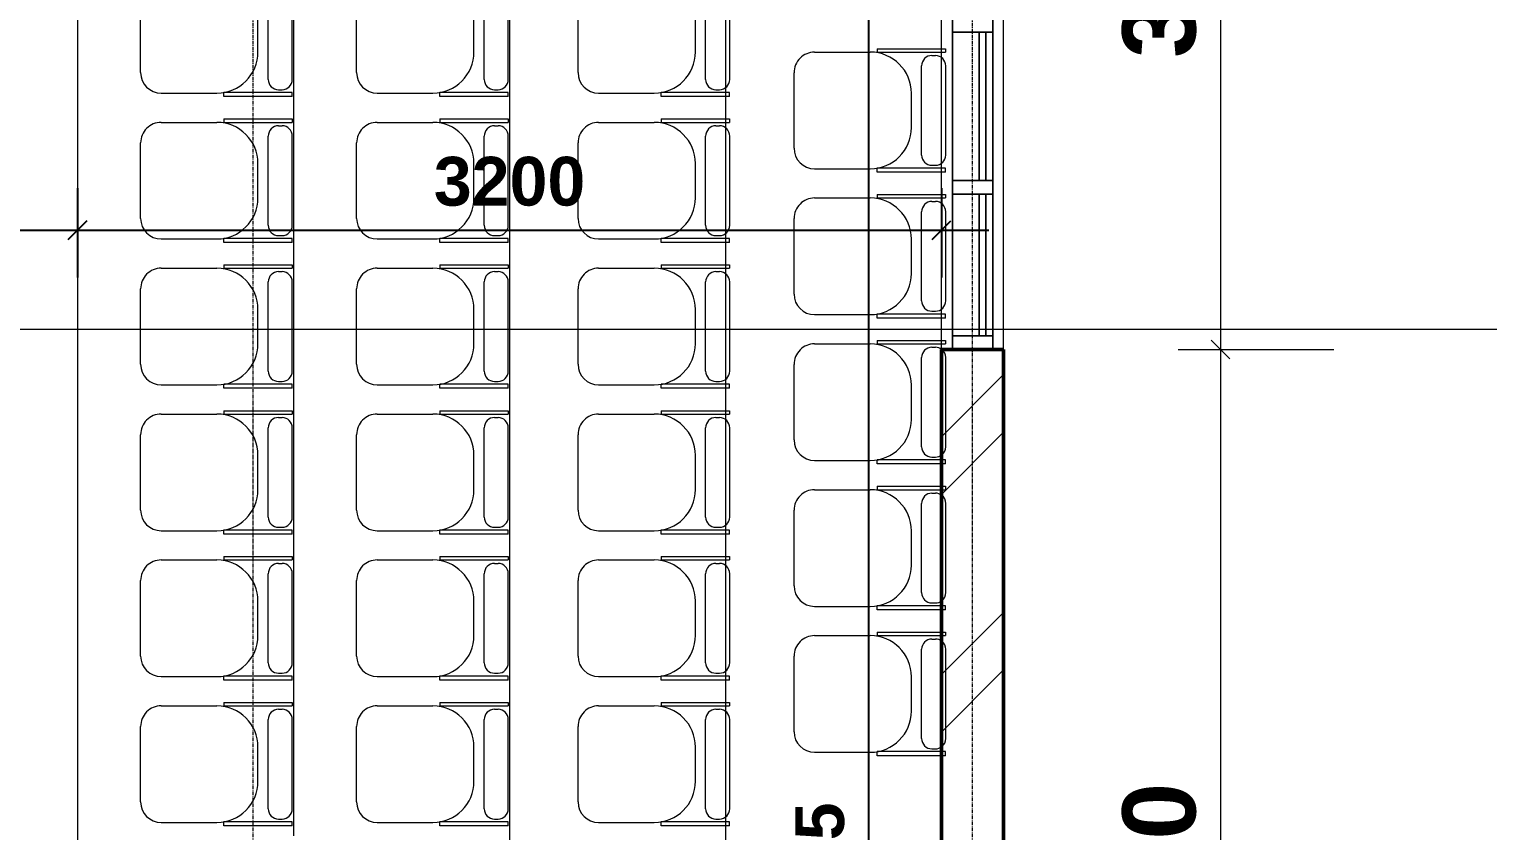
# Model space of a CAD drawing. Header units: inches. Extents: x 22 to 382261, y 22 to 371281.
# Drawn here: x 149155 to 154557, y 250074 to 253041 of the extents above; entities that cross this region are included whole.
import ezdxf

# ---------------------------------------------------------------- set-up
doc = ezdxf.new("R2010")
doc.units = ezdxf.units.IN
doc.header["$MEASUREMENT"] = 0
doc.linetypes.add('Grid Line 1_2_', pattern=[22.225, 12.7, -3.175, 3.175, -3.175])
for name, color, linetype, lineweight in [('A-ANNO-DIMS', 211, 'Continuous', 9), ('A-FLOR', 192, 'Continuous', 9), ('A-GLAZ-CURT', 52, 'Continuous', 9), ('A-GLAZ-CWMG', 51, 'Continuous', 9), ('A-WALL-PATT', 111, 'Continuous', 9), ('G-ANNO-SYMB', 111, 'Continuous', 9), ('I-FURN', 30, 'Continuous', 9), ('I-WALL', 2, 'Continuous', 9), ('S-GRID', 1, 'Continuous', 9)]:
    doc.layers.add(name, color=color, linetype=linetype, lineweight=lineweight)
doc.styles.add('Arial_B_1', font='arialbd.ttf', dxfattribs={"height": 180.555556})
doc.styles.add('Arial_B_2', font='arialbd.ttf', dxfattribs={"height": 270.833333})
doc.dimstyles.new('1', dxfattribs={"dimscale": 304.8, "dimtxt": 178.545395, "dimasz": 0.227865, "dimexe": 0.574147, "dimexo": 0.0625, "dimgap": 0.287073, "dimtad": 1, "dimdec": 0, "dimzin": 0, "dimdsep": 46, "dimtxsty": 'Arial_B_1', "dimblk1": 'OBLIQUE', "dimblk2": 'OBLIQUE', "dimsah": 1, "dimcen": 0.09, "dimdle": 0.574147, "dimazin": 0, "dimtfac": 1, "dimtdec": 4, "dimtix": 1, "dimtmove": 0, "dimatfit": 3, "dimfxl": 0.574147, "dimfxlon": 1, "dimtvp": 1, "dimtolj": 1, "dimtzin": 0, "dimarcsym": 2})
doc.dimstyles.new('2_2', dxfattribs={"dimscale": 304.8, "dimtxt": 267.818092, "dimasz": 0.227865, "dimexe": 1.377953, "dimexo": 0.0625, "dimgap": 0.287073, "dimtad": 1, "dimdec": 0, "dimzin": 0, "dimdsep": 46, "dimtxsty": 'Arial_B_2', "dimblk1": 'OBLIQUE', "dimblk2": 'OBLIQUE', "dimsah": 1, "dimcen": 0.09, "dimdle": 0.574147, "dimazin": 0, "dimtfac": 1, "dimtdec": 4, "dimtix": 1, "dimtmove": 0, "dimatfit": 3, "dimfxl": 0.574147, "dimfxlon": 1, "dimtvp": 1, "dimtolj": 1, "dimtzin": 0, "dimlwd": 18, "dimlwe": 18, "dimarcsym": 2})

# ---------------------------------------------------------------- blocks, each defined once
blk = doc.blocks.new('System Panel - Glazed-442046-01-Ground floor DIMENSION PLAN')
at = {"layer": 'A-GLAZ-CURT'}
for p, q in [((-275, 49.5), (275, 49.5)), ((275, 49.5), (-275, 49.5)), ((-275, 24.5), (-275, 49.5)), ((-275, 49.5), (-275, 24.5)), ((-275, 24.5), (275, 24.5)), ((275, 24.5), (-275, 24.5)), ((275, 49.5), (275, 24.5)), ((275, 49.5), (275, 24.5))]:
    blk.add_line(p, q, dxfattribs=at)
blk = doc.blocks.new('System Panel - Glazed-V13-01-Ground floor DIMENSION PLAN')
at = {"layer": 'A-GLAZ-CURT'}
for p, q in [((-262.5, 49.5), (262.5, 49.5)), ((262.5, 49.5), (-262.5, 49.5)), ((-262.5, 24.5), (-262.5, 49.5)), ((-262.5, 49.5), (-262.5, 24.5)), ((-262.5, 24.5), (262.5, 24.5)), ((262.5, 24.5), (-262.5, 24.5)), ((262.5, 49.5), (262.5, 24.5)), ((262.5, 49.5), (262.5, 24.5))]:
    blk.add_line(p, q, dxfattribs=at)
blk = doc.blocks.new('System Panel - Glazed-V7-01-Ground floor DIMENSION PLAN')
at = {"layer": 'A-GLAZ-CURT'}
for p, q in [((-275, 49.5), (275, 49.5)), ((275, 49.5), (-275, 49.5)), ((-275, 24.5), (-275, 49.5)), ((-275, 49.5), (-275, 24.5)), ((-275, 24.5), (275, 24.5)), ((275, 24.5), (-275, 24.5)), ((275, 49.5), (275, 24.5)), ((275, 49.5), (275, 24.5))]:
    blk.add_line(p, q, dxfattribs=at)
blk = doc.blocks.new('System Panel - Glazed-V14-01-Ground floor DIMENSION PLAN')
at = {"layer": 'A-GLAZ-CURT'}
for p, q in [((-262.5, 49.5), (262.5, 49.5)), ((262.5, 49.5), (-262.5, 49.5)), ((-262.5, 24.5), (-262.5, 49.5)), ((-262.5, 49.5), (-262.5, 24.5)), ((-262.5, 24.5), (262.5, 24.5)), ((262.5, 24.5), (-262.5, 24.5)), ((262.5, 49.5), (262.5, 24.5)), ((262.5, 49.5), (262.5, 24.5))]:
    blk.add_line(p, q, dxfattribs=at)
blk = doc.blocks.new('Rectangular Mullion - 50 x 150mm-440584-01-Ground floor DIMENSION PLAN')
at = {"layer": 'A-GLAZ-CWMG'}
for p, q in [((18636.2, -2516.8), (18786.2, -2516.8)), ((18786.2, -2516.8), (18636.2, -2516.8)), ((18636.2, -3041.8), (18636.2, -2516.8)), ((18636.2, -2516.8), (18636.2, -3041.8)), ((18786.2, -2516.8), (18786.2, -3041.8)), ((18786.2, -2516.8), (18786.2, -3041.8)), ((18636.2, -3041.8), (18786.2, -3041.8)), ((18786.2, -3041.8), (18636.2, -3041.8))]:
    blk.add_line(p, q, dxfattribs=at)
blk = doc.blocks.new('Rectangular Mullion - 50 x 150mm-V15-01-Ground floor DIMENSION PLAN')
at = {"layer": 'A-GLAZ-CWMG'}
for p, q in [((0, 75), (-50, 75)), ((-50, 75), (-50, -24.5)), ((0, -75), (0, 75)), ((-50, -24.5), (-50, -49.5)), ((-50, -49.5), (-50, -75)), ((-50, -75), (0, -75))]:
    blk.add_line(p, q, dxfattribs=at)
blk = doc.blocks.new('Rectangular Mullion - 50 x 150mm-V9-01-Ground floor DIMENSION PLAN')
at = {"layer": 'A-GLAZ-CWMG'}
for p, q in [((25, 75), (-25, 75)), ((-25, 75), (-25, -24.5)), ((25, -24.5), (25, 75)), ((-25, -24.5), (-25, -49.5)), ((-25, -49.5), (-25, -75)), ((25, -49.5), (25, -24.5)), ((25, -75), (25, -49.5)), ((-25, -75), (25, -75))]:
    blk.add_line(p, q, dxfattribs=at)
blk = doc.blocks.new('Rectangular Mullion - 50 x 150mm-V10-01-Ground floor DIMENSION PLAN')
at = {"layer": 'A-GLAZ-CWMG'}
for p, q in [((25, 75), (-25, 75)), ((-25, 75), (-25, -24.5)), ((25, -24.5), (25, 75)), ((-25, -24.5), (-25, -49.5)), ((-25, -49.5), (-25, -75)), ((25, -49.5), (25, -24.5)), ((25, -75), (25, -49.5)), ((-25, -75), (25, -75))]:
    blk.add_line(p, q, dxfattribs=at)
blk = doc.blocks.new('Rectangular Mullion - 50 x 150mm-441106-01-Ground floor DIMENSION PLAN')
at = {"layer": 'A-GLAZ-CWMG'}
for p, q in [((18636.2, -716.8), (18735.7, -716.8)), ((18735.7, -716.8), (18636.2, -716.8)), ((18636.2, -1266.8), (18636.2, -716.8)), ((18636.2, -716.8), (18636.2, -1266.8)), ((18735.7, -716.8), (18760.7, -716.8)), ((18760.7, -716.8), (18735.7, -716.8)), ((18760.7, -716.8), (18786.2, -716.8)), ((18786.2, -716.8), (18760.7, -716.8)), ((18786.2, -716.8), (18786.2, -1266.8)), ((18786.2, -716.8), (18786.2, -1266.8)), ((18636.2, -1266.8), (18735.7, -1266.8)), ((18735.7, -1266.8), (18636.2, -1266.8)), ((18735.7, -1266.8), (18760.7, -1266.8)), ((18760.7, -1266.8), (18735.7, -1266.8)), ((18760.7, -1266.8), (18786.2, -1266.8)), ((18786.2, -1266.8), (18760.7, -1266.8))]:
    blk.add_line(p, q, dxfattribs=at)
blk = doc.blocks.new('Rectangular Mullion - 50 x 150mm-V17-01-Ground floor DIMENSION PLAN')
at = {"layer": 'A-GLAZ-CWMG'}
for p, q in [((18636.2, 4533.2), (18735.7, 4533.2)), ((18735.7, 4533.2), (18636.2, 4533.2)), ((18636.2, 4008.2), (18636.2, 4533.2)), ((18636.2, 4533.2), (18636.2, 4008.2)), ((18735.7, 4533.2), (18760.7, 4533.2)), ((18760.7, 4533.2), (18735.7, 4533.2)), ((18760.7, 4533.2), (18786.2, 4533.2)), ((18786.2, 4533.2), (18760.7, 4533.2)), ((18786.2, 4533.2), (18786.2, 4008.2)), ((18786.2, 4533.2), (18786.2, 4008.2)), ((18636.2, 4008.2), (18735.7, 4008.2)), ((18735.7, 4008.2), (18636.2, 4008.2)), ((18735.7, 4008.2), (18760.7, 4008.2)), ((18760.7, 4008.2), (18735.7, 4008.2)), ((18760.7, 4008.2), (18786.2, 4008.2)), ((18786.2, 4008.2), (18760.7, 4008.2))]:
    blk.add_line(p, q, dxfattribs=at)
blk = doc.blocks.new('Rectangular Mullion - 50 x 150mm-441107-01-Ground floor DIMENSION PLAN')
at = {"layer": 'A-GLAZ-CWMG'}
for p, q in [((18636.2, -716.8), (18735.7, -716.8)), ((18735.7, -716.8), (18636.2, -716.8)), ((18636.2, -716.8), (18636.2, -1266.8)), ((18636.2, -1266.8), (18636.2, -716.8)), ((18735.7, -716.8), (18760.7, -716.8)), ((18760.7, -716.8), (18735.7, -716.8)), ((18760.7, -716.8), (18786.2, -716.8)), ((18786.2, -716.8), (18760.7, -716.8)), ((18786.2, -1266.8), (18786.2, -716.8)), ((18786.2, -1266.8), (18786.2, -716.8)), ((18636.2, -1266.8), (18735.7, -1266.8)), ((18735.7, -1266.8), (18636.2, -1266.8)), ((18735.7, -1266.8), (18760.7, -1266.8)), ((18760.7, -1266.8), (18735.7, -1266.8)), ((18760.7, -1266.8), (18786.2, -1266.8)), ((18786.2, -1266.8), (18760.7, -1266.8))]:
    blk.add_line(p, q, dxfattribs=at)
blk = doc.blocks.new('Rectangular Mullion - 50 x 150mm-V12-01-Ground floor DIMENSION PLAN')
at = {"layer": 'A-GLAZ-CWMG'}
for p, q in [((18636.2, -2516.8), (18735.7, -2516.8)), ((18735.7, -2516.8), (18636.2, -2516.8)), ((18636.2, -2516.8), (18636.2, -3041.8)), ((18636.2, -3041.8), (18636.2, -2516.8)), ((18735.7, -2516.8), (18760.7, -2516.8)), ((18760.7, -2516.8), (18735.7, -2516.8)), ((18760.7, -2516.8), (18786.2, -2516.8)), ((18786.2, -2516.8), (18760.7, -2516.8)), ((18786.2, -3041.8), (18786.2, -2516.8)), ((18786.2, -3041.8), (18786.2, -2516.8)), ((18636.2, -3041.8), (18735.7, -3041.8)), ((18735.7, -3041.8), (18636.2, -3041.8)), ((18735.7, -3041.8), (18760.7, -3041.8)), ((18760.7, -3041.8), (18735.7, -3041.8)), ((18760.7, -3041.8), (18786.2, -3041.8)), ((18786.2, -3041.8), (18760.7, -3041.8))]:
    blk.add_line(p, q, dxfattribs=at)
blk = doc.blocks.new('Rectangular Mullion - 50 x 150mm-442058-01-Ground floor DIMENSION PLAN')
at = {"layer": 'A-GLAZ-CWMG'}
for p, q in [((-50, -75), (-50, 75)), ((-50, 75), (0, 75)), ((0, 75), (0, -75)), ((0, -75), (-50, -75))]:
    blk.add_line(p, q, dxfattribs=at)
blk = doc.blocks.new('Rectangular Mullion - 50 x 150mm-441108-01-Ground floor DIMENSION PLAN')
at = {"layer": 'A-GLAZ-CWMG'}
for p, q in [((18636.2, -716.8), (18786.2, -716.8)), ((18786.2, -716.8), (18636.2, -716.8)), ((18636.2, -1266.8), (18636.2, -716.8)), ((18636.2, -716.8), (18636.2, -1266.8)), ((18786.2, -716.8), (18786.2, -1266.8)), ((18786.2, -716.8), (18786.2, -1266.8)), ((18636.2, -1266.8), (18786.2, -1266.8)), ((18786.2, -1266.8), (18636.2, -1266.8))]:
    blk.add_line(p, q, dxfattribs=at)
blk = doc.blocks.new('Rectangular Mullion - 50 x 150mm-442052-01-Ground floor DIMENSION PLAN')
at = {"layer": 'A-GLAZ-CWMG'}
for p, q in [((-25, -75), (-25, 75)), ((-25, 75), (25, 75)), ((25, 75), (25, -75)), ((25, -75), (-25, -75))]:
    blk.add_line(p, q, dxfattribs=at)
blk = doc.blocks.new('Chair - Auditorium_0001 - Copy - Chair - Auditorium_0001 - Copy-940343-01-Ground floor DIMENSION PLAN')
at = {"layer": 'I-FURN'}
for p, q in [((21, 497.5), (300.4, 497.5)), ((-55.2, 421.3), (-55.2, 215.3)), ((376.6, 421.3), (376.6, 215.3)), ((-67.9, -64.1), (-67.9, 189.9)), ((-67.9, 189.9), (-53, 189.9)), ((-53, -64.1), (-53, 189.9)), ((389.3, 189.9), (376.6, 189.9)), ((376.6, 189.9), (376.6, -64.1)), ((389.3, 189.9), (389.3, -64.1)), ((97.2, 62.9), (224.2, 62.9)), ((-4.4, 24.9), (325.8, 24.9)), ((-42.5, -13.2), (-42.5, -26.2)), ((363.9, -13.2), (363.9, -26.2)), ((-67.9, -64.1), (-53, -64.1)), ((-4.4, -64.3), (325.8, -64.3)), ((389.3, -64.1), (376.6, -64.1))]:
    blk.add_line(p, q, dxfattribs=at)
for centre, radius, start, end in [((21, 421.3), 76.2, 90, 180), ((300.4, 421.3), 76.2, 360, 90), ((97.2, 215.3), 152.4, 180, 270), ((224.2, 215.3), 152.4, 270, 0), ((-4.4, -13.2), 38.1, 90, 180), ((325.8, -13.2), 38.1, 360, 90), ((-4.4, -26.2), 38.1, 180, 270), ((325.8, -26.2), 38.1, 270, 0)]:
    blk.add_arc(centre, radius, start, end, dxfattribs=at)
blk = doc.blocks.new('Chair - Auditorium_0001 - Copy - Chair - Auditorium_0001 - Copy-V20-01-Ground floor DIMENSION PLAN')
at = {"layer": 'I-FURN'}
for p, q in [((21, 497.5), (300.4, 497.5)), ((-55.2, 421.3), (-55.2, 215.3)), ((376.6, 421.3), (376.6, 215.3)), ((-67.9, -49), (-67.9, 189.9)), ((-67.9, 189.9), (-53, 189.9)), ((-53, -49), (-53, 189.9)), ((389.3, 189.9), (376.6, 189.9)), ((376.6, 189.9), (376.6, -64.1)), ((389.3, 189.9), (389.3, -64.1)), ((97.2, 62.9), (224.2, 62.9)), ((-4.4, 24.9), (325.8, 24.9)), ((-67.9, -64.1), (-67.9, -49)), ((-53, -64.1), (-53, -49)), ((-42.5, -13.2), (-42.5, -26.2)), ((363.9, -13.2), (363.9, -26.2)), ((-67.9, -64.1), (-53, -64.1)), ((-4.4, -64.3), (325.8, -64.3)), ((389.3, -64.1), (376.6, -64.1))]:
    blk.add_line(p, q, dxfattribs=at)
for centre, radius, start, end in [((21, 421.3), 76.2, 90, 180), ((300.4, 421.3), 76.2, 360, 90), ((97.2, 215.3), 152.4, 180, 270), ((224.2, 215.3), 152.4, 270, 0), ((-4.4, -13.2), 38.1, 90, 180), ((325.8, -13.2), 38.1, 360, 90), ((-4.4, -26.2), 38.1, 180, 217.9625), ((-4.4, -26.2), 38.1, 217.9625, 270), ((325.8, -26.2), 38.1, 270, 322.0375), ((325.8, -26.2), 38.1, 322.0375, 0)]:
    blk.add_arc(centre, radius, start, end, dxfattribs=at)
blk = doc.blocks.new('Chair - Auditorium_0001 - Copy - Chair - Auditorium_0001 - Copy-V21-01-Ground floor DIMENSION PLAN')
at = {"layer": 'I-FURN'}
for p, q in [((21, 497.5), (300.4, 497.5)), ((-55.2, 421.3), (-55.2, 215.3)), ((376.6, 421.3), (376.6, 215.3)), ((-67.9, -49), (-67.9, 189.9)), ((-67.9, 189.9), (-53, 189.9)), ((-53, -49), (-53, 189.9)), ((389.3, 189.9), (376.6, 189.9)), ((376.6, 189.9), (376.6, -49)), ((389.3, 189.9), (389.3, -49)), ((97.2, 62.9), (224.2, 62.9)), ((-4.4, 24.9), (325.8, 24.9)), ((-67.9, -64.1), (-67.9, -49)), ((-53, -64.1), (-53, -49)), ((-42.5, -13.2), (-42.5, -26.2)), ((363.9, -13.2), (363.9, -26.2)), ((376.6, -49), (376.6, -64.1)), ((389.3, -49), (389.3, -64.1)), ((-67.9, -64.1), (-53, -64.1)), ((-4.4, -64.3), (325.8, -64.3)), ((389.3, -64.1), (376.6, -64.1))]:
    blk.add_line(p, q, dxfattribs=at)
for centre, radius, start, end in [((21, 421.3), 76.2, 90, 180), ((300.4, 421.3), 76.2, 360, 90), ((97.2, 215.3), 152.4, 180, 270), ((224.2, 215.3), 152.4, 270, 0), ((-4.4, -13.2), 38.1, 90, 180), ((325.8, -13.2), 38.1, 360, 90), ((-4.4, -26.2), 38.1, 180, 217.9625), ((-4.4, -26.2), 38.1, 217.9625, 270), ((325.8, -26.2), 38.1, 270, 322.0375), ((325.8, -26.2), 38.1, 322.0375, 0)]:
    blk.add_arc(centre, radius, start, end, dxfattribs=at)
blk = doc.blocks.new('_Oblique')
at = {"color": 0, "linetype": 'ByBlock', "lineweight": -2}
blk.add_line((-0.5, -0.5), (0.5, 0.5), dxfattribs=at)
blk = doc.blocks.new('*D4528')
at = {"layer": 'A-ANNO-DIMS', "color": 0, "lineweight": 18, "transparency": 16777216}
for p, q in [((153566.6, 255030.5), (153566.6, 251680.5)), ((153410.7, 254855.5), (153986.6, 254855.5)), ((153410.7, 251855.5), (153986.6, 251855.5))]:
    blk.add_line(p, q, dxfattribs=at)
at = {"layer": 'Defpoints', "color": 0, "transparency": 16777216}
for p in [(153391.6, 254855.5), (153391.6, 251855.5), (153566.6, 251855.5)]:
    blk.add_point(p, dxfattribs=at)
at = {"layer": 'A-ANNO-DIMS', "color": 0, "lineweight": 18, "transparency": 16777216, "xscale": 69.45312499999999, "yscale": 69.45312499999999, "zscale": 69.45312499999999}
for p, rotation in [((153566.6, 254855.5), 90), ((153566.6, 251855.5), 270)]:
    blk.add_blockref('_Oblique', p, dxfattribs=dict(at, rotation=rotation))
at = {"layer": 'A-ANNO-DIMS', "color": 0, "lineweight": 18, "transparency": 16777216, "insert": (153340.9, 253355.5), "char_height": 270.83, "width": 979.449, "attachment_point": 5, "rotation": 90, "style": 'Arial_B_2'}
blk.add_mtext('\\A1;3000', dxfattribs=at)
blk = doc.blocks.new('*D4529')
at = {"layer": 'A-ANNO-DIMS', "color": 0, "lineweight": 18, "transparency": 16777216}
for p, q in [((153566.6, 252030.5), (153566.6, 247630.5)), ((153410.7, 251855.5), (153986.6, 251855.5)), ((153410.7, 247805.5), (153986.6, 247805.5))]:
    blk.add_line(p, q, dxfattribs=at)
at = {"layer": 'Defpoints', "color": 0, "transparency": 16777216}
for p in [(153391.6, 251855.5), (153391.6, 247805.5), (153566.6, 247805.5)]:
    blk.add_point(p, dxfattribs=at)
at = {"layer": 'A-ANNO-DIMS', "color": 0, "lineweight": 18, "transparency": 16777216, "xscale": 69.45312499999999, "yscale": 69.45312499999999, "zscale": 69.45312499999999}
for p, rotation in [((153566.6, 251855.5), 90), ((153566.6, 247805.5), 270)]:
    blk.add_blockref('_Oblique', p, dxfattribs=dict(at, rotation=rotation))
at = {"layer": 'A-ANNO-DIMS', "color": 0, "lineweight": 18, "transparency": 16777216, "insert": (153340.9, 249830.5), "char_height": 270.83, "width": 979.449, "attachment_point": 5, "rotation": 90, "style": 'Arial_B_2'}
blk.add_mtext('\\A1;4050', dxfattribs=at)
blk = doc.blocks.new('*D4545')
at = {"layer": 'A-ANNO-DIMS', "color": 0, "lineweight": -2, "transparency": 16777216}
for p, q in [((146743.8, 252453.1), (146743.8, 252122.2)), ((149333.8, 252453.1), (149333.8, 252122.2)), ((146568.8, 252297.2), (149508.8, 252297.2))]:
    blk.add_line(p, q, dxfattribs=at)
at = {"layer": 'Defpoints', "color": 0, "transparency": 16777216}
for p in [(146743.8, 252472.2), (149333.8, 252472.2), (149333.8, 252297.2)]:
    blk.add_point(p, dxfattribs=at)
at = {"layer": 'A-ANNO-DIMS', "color": 0, "lineweight": -2, "transparency": 16777216, "xscale": 69.45312499999999, "yscale": 69.45312499999999, "zscale": 69.45312499999999, "rotation": 180}
blk.add_blockref('_Oblique', (146743.8, 252297.2), dxfattribs=at)
at = {"layer": 'A-ANNO-DIMS', "color": 0, "lineweight": -2, "transparency": 16777216, "xscale": 69.45312499999999, "yscale": 69.45312499999999, "zscale": 69.45312499999999}
blk.add_blockref('_Oblique', (149333.8, 252297.2), dxfattribs=at)
at = {"layer": 'A-ANNO-DIMS', "color": 0, "transparency": 16777216, "insert": (148038.8, 252476.9), "char_height": 180.56, "width": 652.966, "attachment_point": 5, "style": 'Arial_B_1'}
blk.add_mtext('\\A1;2590', dxfattribs=at)
blk = doc.blocks.new('*D4546')
at = {"layer": 'A-ANNO-DIMS', "color": 0, "lineweight": -2, "transparency": 16777216}
for p, q in [((149333.8, 252453.1), (149333.8, 252122.2)), ((152533.8, 252453.1), (152533.8, 252122.2)), ((149158.8, 252297.2), (152708.8, 252297.2))]:
    blk.add_line(p, q, dxfattribs=at)
at = {"layer": 'Defpoints', "color": 0, "transparency": 16777216}
for p in [(149333.8, 252472.2), (152533.8, 252472.2), (152533.8, 252297.2)]:
    blk.add_point(p, dxfattribs=at)
at = {"layer": 'A-ANNO-DIMS', "color": 0, "lineweight": -2, "transparency": 16777216, "xscale": 69.45312499999999, "yscale": 69.45312499999999, "zscale": 69.45312499999999, "rotation": 180}
blk.add_blockref('_Oblique', (149333.8, 252297.2), dxfattribs=at)
at = {"layer": 'A-ANNO-DIMS', "color": 0, "lineweight": -2, "transparency": 16777216, "xscale": 69.45312499999999, "yscale": 69.45312499999999, "zscale": 69.45312499999999}
blk.add_blockref('_Oblique', (152533.8, 252297.2), dxfattribs=at)
at = {"layer": 'A-ANNO-DIMS', "color": 0, "transparency": 16777216, "insert": (150933.8, 252476.9), "char_height": 180.56, "width": 652.966, "attachment_point": 5, "style": 'Arial_B_1'}
blk.add_mtext('\\A1;3200', dxfattribs=at)
blk = doc.blocks.new('*D4649')
at = {"layer": 'A-ANNO-DIMS', "color": 0, "lineweight": -2, "transparency": 16777216}
for p, q in [((152263.5, 256525.5), (152263.5, 243130.5)), ((152419.5, 256350.5), (152088.5, 256350.5)), ((152419.5, 243305.5), (152088.5, 243305.5))]:
    blk.add_line(p, q, dxfattribs=at)
at = {"layer": 'Defpoints', "color": 0, "transparency": 16777216}
for p in [(152438.5, 256350.5), (152263.5, 243305.5), (152438.5, 243305.5)]:
    blk.add_point(p, dxfattribs=at)
at = {"layer": 'A-ANNO-DIMS', "color": 0, "lineweight": -2, "transparency": 16777216, "xscale": 69.45312499999999, "yscale": 69.45312499999999, "zscale": 69.45312499999999}
for p, rotation in [((152263.5, 256350.5), 90), ((152263.5, 243305.5), 270)]:
    blk.add_blockref('_Oblique', p, dxfattribs=dict(at, rotation=rotation))
at = {"layer": 'A-ANNO-DIMS', "color": 0, "transparency": 16777216, "insert": (152083.8, 249828), "char_height": 180.56, "width": 816.208, "attachment_point": 5, "rotation": 90, "style": 'Arial_B_1'}
blk.add_mtext('\\A1;13045', dxfattribs=at)

msp = doc.modelspace()

# ---------------------------------------------------------------- hatches: boundary and pattern name
at = {"layer": 'A-WALL-PATT'}
h = msp.add_hatch(dxfattribs=at)
h.set_pattern_fill('FP_1', color=256, style=0, pattern_type=2)
h.set_pattern_definition([(45, (133937.6, 247897.3), (-440.033, 440.033), []), (45, (133937.6, 248564), (-440.033, 440.033), [])])
h.paths.add_polyline_path([(152533.8, 243305.5), (152763.8, 243305.5), (152763.8, 244805.5), (152533.8, 244805.5)])
h.paths.add_polyline_path([(152533.8, 247805.5), (152763.8, 247805.5), (152763.8, 251855.5), (152533.8, 251855.5), (152533.8, 248416.8)])
h.paths.add_polyline_path([(152763.8, 254855.5), (152763.8, 256350.5), (152533.8, 256350.5), (152533.8, 254855.5)])

# ---------------------------------------------------------------- linework, layer by layer
at = {"layer": 'A-FLOR'}
for p, q in [((152533.8, 243305.5), (152533.8, 256580.5)), ((149333.8, 256350.5), (149333.8, 243305.5)), ((150933.8, 256350.5), (150933.8, 243305.5)), ((151733.8, 256350.5), (151733.8, 243305.5)), ((150133.8, 254945.5), (150133.8, 250055.5))]:
    msp.add_line(p, q, dxfattribs=at)
at = {"layer": 'G-ANNO-SYMB'}
msp.add_line((120804.5, 251930.5), (159084.7, 251930.5), dxfattribs=at)
at = {"layer": 'I-WALL'}
msp.add_line((152763.8, 251855.5), (152763.8, 254855.5), dxfattribs=at)
at = {"layer": 'I-WALL', "lineweight": 50}
for p, q in [((152533.8, 247805.5), (152533.8, 251855.5)), ((152763.8, 251855.5), (152533.8, 251855.5)), ((152763.8, 247805.5), (152763.8, 251855.5))]:
    msp.add_line(p, q, dxfattribs=at)
at = {"layer": 'S-GRID', "linetype": 'Grid Line 1_2_'}
for p, q in [((149983.8, 238493.9), (149983.8, 262908)), ((152648.8, 238493.9), (152648.8, 262908))]:
    msp.add_line(p, q, dxfattribs=at)

# ---------------------------------------------------------------- block references
at = {"layer": 'A-GLAZ-CURT', "rotation": 269.9999999999999}
for name, p in [('System Panel - Glazed-442046-01-Ground floor DIMENSION PLAN', (152648.8, 252755.5)), ('System Panel - Glazed-V7-01-Ground floor DIMENSION PLAN', (152648.8, 252755.5)), ('System Panel - Glazed-V13-01-Ground floor DIMENSION PLAN', (152648.8, 252168)), ('System Panel - Glazed-V14-01-Ground floor DIMENSION PLAN', (152648.8, 252168))]:
    msp.add_blockref(name, p, dxfattribs=at)
at = {"layer": 'A-GLAZ-CWMG', "extrusion": (0, 0, -1), "rotation": 270.0000000000001}
for name, p in [('Rectangular Mullion - 50 x 150mm-V9-01-Ground floor DIMENSION PLAN', (-152648.8, 253055.5)), ('Rectangular Mullion - 50 x 150mm-442052-01-Ground floor DIMENSION PLAN', (-152648.8, 253055.5)), ('Rectangular Mullion - 50 x 150mm-V10-01-Ground floor DIMENSION PLAN', (-152648.8, 252455.5)), ('Rectangular Mullion - 50 x 150mm-442052-01-Ground floor DIMENSION PLAN', (-152648.8, 252455.5)), ('Rectangular Mullion - 50 x 150mm-V15-01-Ground floor DIMENSION PLAN', (-152648.8, 251855.5)), ('Rectangular Mullion - 50 x 150mm-442058-01-Ground floor DIMENSION PLAN', (-152648.8, 251855.5))]:
    msp.add_blockref(name, p, dxfattribs=at)
at = {"layer": 'A-GLAZ-CWMG'}
for name, p in [('Rectangular Mullion - 50 x 150mm-441106-01-Ground floor DIMENSION PLAN', (133937.6, 253747.3)), ('Rectangular Mullion - 50 x 150mm-441107-01-Ground floor DIMENSION PLAN', (133937.6, 253747.3)), ('Rectangular Mullion - 50 x 150mm-441108-01-Ground floor DIMENSION PLAN', (133937.6, 253747.3)), ('Rectangular Mullion - 50 x 150mm-440584-01-Ground floor DIMENSION PLAN', (133937.6, 254947.3)), ('Rectangular Mullion - 50 x 150mm-V17-01-Ground floor DIMENSION PLAN', (133937.6, 247897.3)), ('Rectangular Mullion - 50 x 150mm-V12-01-Ground floor DIMENSION PLAN', (133937.6, 254947.3))]:
    msp.add_blockref(name, p, dxfattribs=at)
at = {"layer": 'I-FURN', "rotation": 89.9999999999999}
for name, p in [('Chair - Auditorium_0001 - Copy - Chair - Auditorium_0001 - Copy-940343-01-Ground floor DIMENSION PLAN', (150064.9, 252859.6)), ('Chair - Auditorium_0001 - Copy - Chair - Auditorium_0001 - Copy-940343-01-Ground floor DIMENSION PLAN', (150864.9, 252859.6)), ('Chair - Auditorium_0001 - Copy - Chair - Auditorium_0001 - Copy-940343-01-Ground floor DIMENSION PLAN', (151684.9, 252859.6)), ('Chair - Auditorium_0001 - Copy - Chair - Auditorium_0001 - Copy-940343-01-Ground floor DIMENSION PLAN', (152484.9, 252579.6)), ('Chair - Auditorium_0001 - Copy - Chair - Auditorium_0001 - Copy-940343-01-Ground floor DIMENSION PLAN', (150064.9, 252319.6)), ('Chair - Auditorium_0001 - Copy - Chair - Auditorium_0001 - Copy-940343-01-Ground floor DIMENSION PLAN', (150864.9, 252319.6)), ('Chair - Auditorium_0001 - Copy - Chair - Auditorium_0001 - Copy-940343-01-Ground floor DIMENSION PLAN', (151684.9, 252319.6)), ('Chair - Auditorium_0001 - Copy - Chair - Auditorium_0001 - Copy-940343-01-Ground floor DIMENSION PLAN', (152484.9, 252039.6)), ('Chair - Auditorium_0001 - Copy - Chair - Auditorium_0001 - Copy-940343-01-Ground floor DIMENSION PLAN', (150064.9, 251779.6)), ('Chair - Auditorium_0001 - Copy - Chair - Auditorium_0001 - Copy-940343-01-Ground floor DIMENSION PLAN', (150864.9, 251779.6)), ('Chair - Auditorium_0001 - Copy - Chair - Auditorium_0001 - Copy-940343-01-Ground floor DIMENSION PLAN', (151684.9, 251779.6)), ('Chair - Auditorium_0001 - Copy - Chair - Auditorium_0001 - Copy-V20-01-Ground floor DIMENSION PLAN', (152484.9, 251499.6)), ('Chair - Auditorium_0001 - Copy - Chair - Auditorium_0001 - Copy-940343-01-Ground floor DIMENSION PLAN', (150064.9, 251239.6)), ('Chair - Auditorium_0001 - Copy - Chair - Auditorium_0001 - Copy-940343-01-Ground floor DIMENSION PLAN', (150864.9, 251239.6)), ('Chair - Auditorium_0001 - Copy - Chair - Auditorium_0001 - Copy-940343-01-Ground floor DIMENSION PLAN', (151684.9, 251239.6)), ('Chair - Auditorium_0001 - Copy - Chair - Auditorium_0001 - Copy-V21-01-Ground floor DIMENSION PLAN', (152484.9, 250959.6)), ('Chair - Auditorium_0001 - Copy - Chair - Auditorium_0001 - Copy-940343-01-Ground floor DIMENSION PLAN', (150064.9, 250699.6)), ('Chair - Auditorium_0001 - Copy - Chair - Auditorium_0001 - Copy-940343-01-Ground floor DIMENSION PLAN', (150864.9, 250699.6)), ('Chair - Auditorium_0001 - Copy - Chair - Auditorium_0001 - Copy-940343-01-Ground floor DIMENSION PLAN', (151684.9, 250699.6)), ('Chair - Auditorium_0001 - Copy - Chair - Auditorium_0001 - Copy-V21-01-Ground floor DIMENSION PLAN', (152484.9, 250419.6)), ('Chair - Auditorium_0001 - Copy - Chair - Auditorium_0001 - Copy-940343-01-Ground floor DIMENSION PLAN', (150064.9, 250159.6)), ('Chair - Auditorium_0001 - Copy - Chair - Auditorium_0001 - Copy-940343-01-Ground floor DIMENSION PLAN', (150864.9, 250159.6)), ('Chair - Auditorium_0001 - Copy - Chair - Auditorium_0001 - Copy-940343-01-Ground floor DIMENSION PLAN', (151684.9, 250159.6))]:
    msp.add_blockref(name, p, dxfattribs=at)

# ---------------------------------------------------------------- dimensions: what is measured, and where the dimension line sits
at = {"layer": 'A-ANNO-DIMS'}
dim = msp.add_linear_dim(base=(152263.5, 243305.5), p1=(152438.5, 256350.5), p2=(152438.5, 243305.5), angle=90, dimstyle='1', override={"dimpost": '<>', "dimfxl": 13045}, dxfattribs=at)
dim.commit()
dim.dimension.update_dxf_attribs({"geometry": '*D4649', "text_midpoint": (152083.8, 249828)})
at = {"layer": 'A-ANNO-DIMS', "lineweight": 18}
for base, p1, p2, override, picture, middle in [((153566.6, 251855.5), (153391.6, 254855.5), (153391.6, 251855.5), {"dimpost": '<>', "dimfxl": 3000}, '*D4528', (153340.9, 253355.5)), ((153566.6, 247805.5), (153391.6, 251855.5), (153391.6, 247805.5), {"dimpost": '<>', "dimfxl": 4050}, '*D4529', (153340.9, 249830.5))]:
    dim = msp.add_linear_dim(base=base, p1=p1, p2=p2, angle=90, dimstyle='2_2', override=override, dxfattribs=at)
    dim.commit()
    dim.dimension.update_dxf_attribs({"geometry": picture, "text_midpoint": middle})
at = {"layer": 'A-ANNO-DIMS'}
for base, p1, p2, override, picture, middle in [((149333.8, 252297.2), (146743.8, 252472.2), (149333.8, 252472.2), {"dimpost": '<>', "dimfxl": 2590}, '*D4545', (148038.8, 252476.9)), ((152533.8, 252297.2), (149333.8, 252472.2), (152533.8, 252472.2), {"dimpost": '<>', "dimfxl": 3200}, '*D4546', (150933.8, 252476.9))]:
    dim = msp.add_linear_dim(base=base, p1=p1, p2=p2, dimstyle='1', override=override, dxfattribs=at)
    dim.commit()
    dim.dimension.update_dxf_attribs({"geometry": picture, "text_midpoint": middle})

doc.saveas('drawing.dxf')
